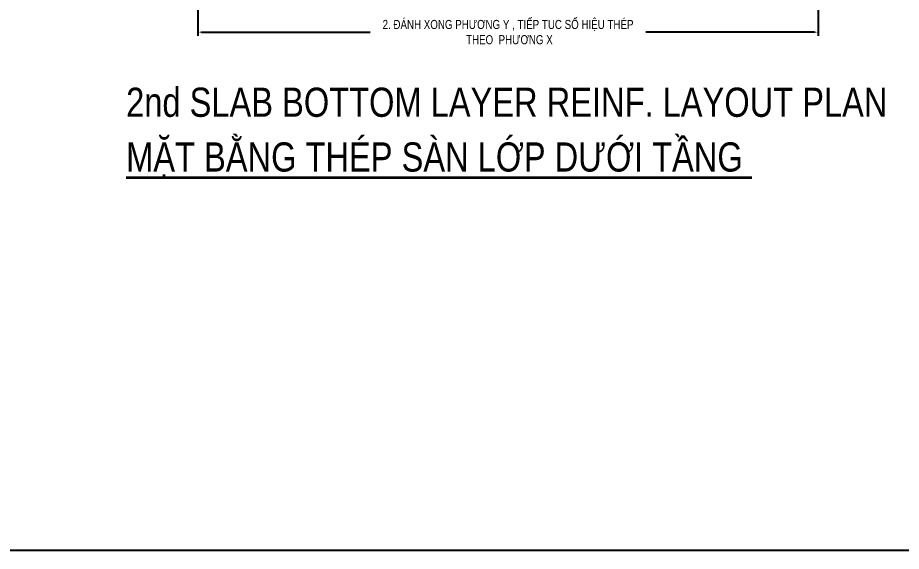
# Model space of a CAD drawing. Header units: millimetres. Extents: x 925681 to 1410834, y 71669 to 296428.
# Drawn here: x 1250316 to 1274536, y 119860 to 134480 of the extents above; entities that cross this region are included whole.
import ezdxf

# ---------------------------------------------------------------- set-up
doc = ezdxf.new("R2010")
doc.units = ezdxf.units.MM
doc.header["$LTSCALE"] = 100
for name, color, linetype, lineweight in [('Ap0102_dim', 145, 'Continuous', 25), ('Ap0203_T', 243, 'Continuous', 35), ('Ap0205_T', 253, 'Continuous', 50)]:
    doc.layers.add(name, color=color, linetype=linetype, lineweight=lineweight)
doc.styles.add('Ap_vn_vni.shx', font='vn_vni.shx', dxfattribs={"width": 0.8})
doc.styles.add('Ap_Vni-helve', font='', dxfattribs={"width": 0.8, "height": 1})
doc.styles.get('Ap_Vni-helve').set_extended_font_data('VNI-Helve')
doc.dimstyles.new('Ap_Model', dxfattribs={"dimscale": 100, "dimtxt": 2.5, "dimasz": 1, "dimexe": 1, "dimexo": 1, "dimgap": 1, "dimtad": 1, "dimdec": 0, "dimzin": 3, "dimdsep": 46, "dimtxsty": 'Ap_vn_vni.shx', "dimblk": 'ARCHTICK', "dimcen": 1, "dimdle": 1, "dimclrd": 256, "dimclre": 256, "dimclrt": 7, "dimazin": 2, "dimtfac": 100, "dimtdec": 0, "dimtix": 1, "dimtmove": 2, "dimatfit": 2, "dimldrblk": 'OPEN30', "dimfxl": 1, "dimtolj": 1, "dimtzin": 0, "dimlwd": -1, "dimlwe": -1, "dimarcsym": 0})

# ---------------------------------------------------------------- blocks, each defined once
blk = doc.blocks.new('*D877')
at = {"layer": 'Ap0102_dim', "transparency": 16777216}
for p, q in [((1255257, 135266), (1255257, 133984)), ((1272257, 135266), (1272257, 133984)), ((1255357, 134084), (1259976, 134084)), ((1272157, 134084), (1267538, 134084))]:
    blk.add_line(p, q, dxfattribs=at)
for points in [[(1255357, 134101), (1255357, 134068), (1255257, 134084)], [(1272157, 134101), (1272157, 134068), (1272257, 134084)]]:
    blk.add_solid(points, dxfattribs=at)
at = {"layer": 'Defpoints', "color": 0, "transparency": 16777216}
for p in [(1255257, 135366), (1272257, 135366), (1272257, 134084)]:
    blk.add_point(p, dxfattribs=at)
at = {"layer": 'Ap0102_dim', "color": 7, "transparency": 16777216, "insert": (1263757, 134084), "char_height": 250, "attachment_point": 5, "style": 'Ap_vn_vni.shx'}
blk.add_mtext('\\A1;2. ÑAÙNH XONG PHÖÔNG Y , TIEÁP TUC SOÁ HIEÄU THEÙP\\P THEO  PHÖÔNG X  ', dxfattribs=at)
blk = doc.blocks.new('_Open30')
for p, q in [((-1, 0.27), (0, 0)), ((0, 0), (-1, -0.27)), ((0, 0), (-1, 0))]:
    blk.add_line(p, q)
blk = doc.blocks.new('DWINGNAME')
at = {"layer": 'Ap0203_T', "style": 'Ap_Vni-helve', "width": 0.8}
blk.add_attdef('VN_NAME', (0, -1500), '', height=800, dxfattribs=at)
at = {"layer": 'Ap0205_T', "style": 'Ap_Vni-helve', "width": 0.8}
blk.add_attdef('ENG_NAME', (0, 0), '', height=800, dxfattribs=at)

msp = doc.modelspace()

# ---------------------------------------------------------------- linework, layer by layer
at = {"layer": 'Defpoints', "const_width": 50}
msp.add_lwpolyline([(1227014.9, 158084.2), (1331051, 158084.2), (1331051, 119885), (1227014.9, 119885)], close=True, dxfattribs=at)

# ---------------------------------------------------------------- block references
at = {"layer": 'Ap0205_T'}
msp.add_blockref('DWINGNAME', (1253289.4, 131763.9), dxfattribs=at).add_auto_attribs({'ENG_NAME': '2nd SLAB BOTTOM LAYER REINF. LAYOUT PLAN', 'VN_NAME': '%%uMAËT BAÈNG THEÙP SAØN LÔÙP DÖÔÙI TAÀNG '})

# ---------------------------------------------------------------- dimensions: what is measured, and where the dimension line sits
at = {"layer": 'Ap0102_dim'}
dim = msp.add_linear_dim(base=(1272256.6, 134084.4), p1=(1255256.6, 135365.6), p2=(1272256.6, 135365.6), text='2. ÑAÙNH XONG PHÖÔNG Y , TIEÁP TUC SOÁ HIEÄU THEÙP\\P THEO  PHÖÔNG X  ', dimstyle='Ap_Model', override={"dimsah": 1}, dxfattribs=at)
dim.commit()
dim.dimension.update_dxf_attribs({"geometry": '*D877', "text_midpoint": (1263756.6, 134084.4), "dimtype": 160})

doc.saveas('drawing.dxf')
